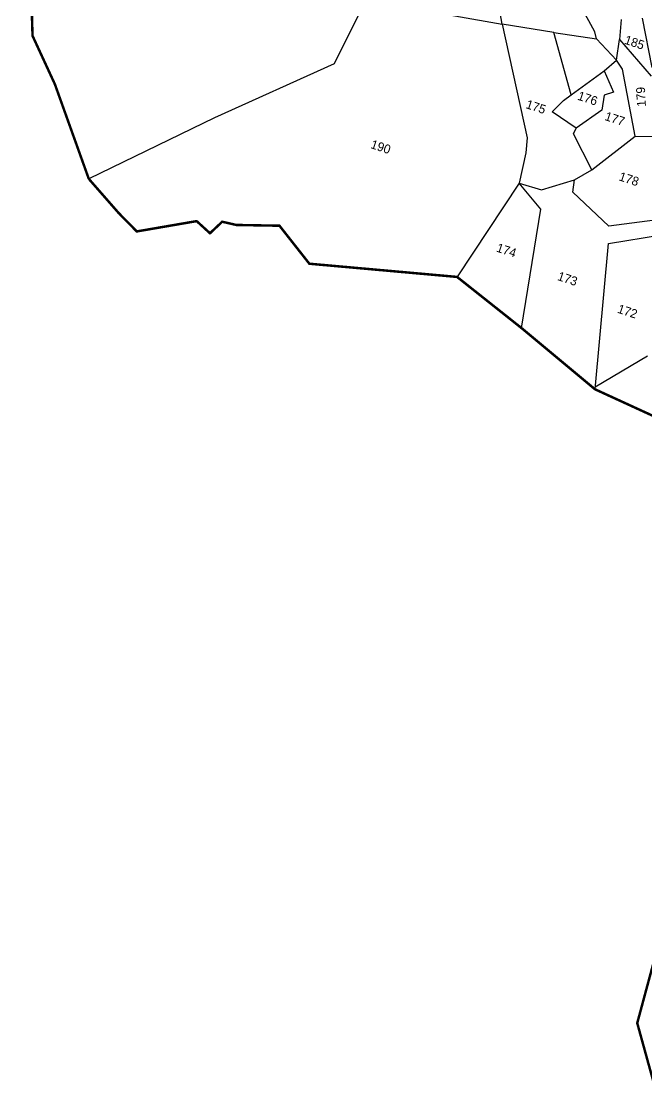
# Model space of a CAD drawing. Header units: metres. Extents: x 280662 to 285650, y 2029064 to 2031945.
# Drawn here: x 281206 to 281817, y 2029489 to 2030524 of the extents above; entities that cross this region are included whole.
import ezdxf
from ezdxf.enums import TextEntityAlignment as Align

# ---------------------------------------------------------------- set-up
doc = ezdxf.new("R2010")
doc.units = ezdxf.units.M
doc.header["$MEASUREMENT"] = 0
for name, color, linetype in [('OFF', 1, 'Continuous'), ('POLY_PARCEL', 6, 'Continuous'), ('TEXT_PARCEL', 7, 'Continuous'), ('V_BOUND_LINE', 7, 'Continuous')]:
    doc.layers.add(name, color=color, linetype=linetype)
doc.styles.add('TEXT_MAP', font='KRDEV050.TTF', dxfattribs={"height": 2.5})

# ---------------------------------------------------------------- blocks, each defined once
blk = doc.blocks.new('322225666988')
at = {"layer": 'OFF'}
blk.add_lwpolyline([(279971.79, 2030271.06), (279971.08, 2030275.16)], dxfattribs=at)
at = {"layer": 'POLY_PARCEL'}
for points in [[(279966.65, 2030273.85), (279965.82, 2030275.1), (279950.9, 2030289.19)], [(279979.12, 2030271.85), (279974.16, 2030280.76)], [(279970.12, 2030279.1), (279971.08, 2030275.16), (279979.45, 2030270.16)], [(279947.61, 2030270.77), (279944.44, 2030276.56)], [(279958.01, 2030272.4), (279966.65, 2030273.85)], [(279971.79, 2030271.06), (279966.65, 2030273.85)], [(279958.01, 2030272.4), (279947.61, 2030270.77)], [(279965.27, 2030261.49), (279958.01, 2030272.4)], [(279919.91, 2030266.8), (279947.61, 2030270.77)], [(279947.61, 2030270.77), (279959.54, 2030250.48), (279960.24, 2030247.54), (279960.87, 2030241.29)], [(279970.12, 2030268.22), (279971.79, 2030271.06)], [(279980.19, 2030257.63), (279973.51, 2030269.69), (279971.79, 2030271.06)], [(279965.27, 2030261.49), (279970.12, 2030268.22)], [(279970.12, 2030268.22), (279973.26, 2030264.73), (279971.64, 2030263.56), (279972.15, 2030260.52), (279968.35, 2030255.47)], [(279919.91, 2030266.8), (279917.84, 2030252.51), (279898.29, 2030234.64)], [(279964.15, 2030259.96), (279965.27, 2030261.49)], [(279968.35, 2030255.47), (279962.7, 2030257.04), (279964.15, 2030259.96)], [(279980.19, 2030257.63), (279985.27, 2030259.2)], [(279973.95, 2030248.4), (279980.19, 2030257.63)], [(279973.95, 2030248.4), (279968.17, 2030254.17), (279968.35, 2030255.47)], [(279971.29, 2030245.41), (279973.95, 2030248.4)], [(279960.87, 2030241.29), (279965.55, 2030241.38), (279971.29, 2030245.41)], [(279990.67, 2030242.73), (279989.24, 2030242.77), (279980.79, 2030238.69), (279971.75, 2030242.96), (279971.29, 2030245.41)], [(279960.87, 2030241.29), (279954.85, 2030219.39)], [(279970.42, 2030213.64), (279966.63, 2030237.66), (279960.87, 2030241.29)], [(279988.41, 2030206.51), (279981.81, 2030235.35), (279991.41, 2030240.31)], [(279898.29, 2030234.64), (279878, 2030215.01)], [(279996.4, 2030216.21), (279988.32, 2030206.93)]]:
    blk.add_lwpolyline(points, dxfattribs=at)
at = {"layer": 'V_BOUND_LINE', "const_width": 0.5}
for points in [[(279835.68, 2030300.95), (279858.19, 2030238.93), (279865.54, 2030231.03), (279878, 2030215.01)], [(279885.97, 2030210.29), (279890.52, 2030207.95), (279901.36, 2030213.7), (279904.68, 2030212.21), (279906.3, 2030215.19), (279909.21, 2030215.46), (279917.54, 2030218.03), (279925.67, 2030212.62), (279954.85, 2030219.39)], [(279954.85, 2030219.39), (279970.42, 2030213.64)], [(279878, 2030215.01), (279885.97, 2030210.29)], [(279970.42, 2030213.64), (279988.41, 2030206.51)], [(279988.41, 2030206.51), (280008.05, 2030204.28)], [(280042.49, 2030125.9), (280032.91, 2030111.39), (280035.72, 2030100.56), (280036.42, 2030087.53), (280042.97, 2030077.67), (280049.34, 2030079.8)]]:
    blk.add_lwpolyline(points, dxfattribs=at)
at = {"layer": 'TEXT_PARCEL', "style": 'TEXT_MAP'}
for s, p in [('185', (279974.14, 2030275.57)), ('176', (279968.67, 2030261.88)), ('177', (279975.18, 2030259.68)), ('175', (279959.28, 2030256.99)), ('178', (279981.69, 2030249.01)), ('190', (279932.02, 2030239.55)), ('174', (279962.66, 2030227.61)), ('173', (279976.18, 2030226)), ('172', (279989.74, 2030223.52))]:
    blk.add_text(s, height=1.8, dxfattribs=at).set_placement(p, align=Align.MIDDLE)
blk.add_text('179', height=1.8, rotation=111.2876, dxfattribs=at).set_placement((279978.8, 2030265.53), align=Align.MIDDLE)

msp = doc.modelspace()

# ---------------------------------------------------------------- block references
at = {"xscale": 4.833234044950545, "yscale": 4.833234044950545, "zscale": 4.833234044950545, "rotation": 341.8327646725219}
msp.add_blockref('322225666988', (-4063467.9, -6871220.8), dxfattribs=at)

doc.saveas('drawing.dxf')
